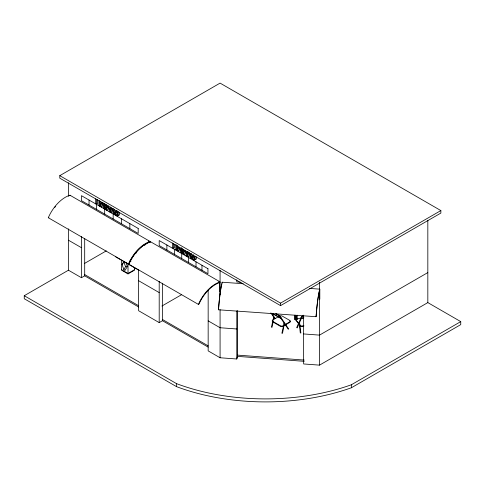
<?xml version="1.0" encoding="UTF-8"?>
<svg xmlns="http://www.w3.org/2000/svg" width="485" height="485" viewBox="0 0 485 485"><rect width="100%" height="100%" fill="white"/><g stroke="black" fill="none" stroke-linecap="round" stroke-linejoin="round"><path stroke-width="0.73" d="M189.38 253.685L189.356 256.322L188.277 256.947L187.44 256.468L187.44 251.6M102.426 203.476L102.353 206.325L101.274 206.95L100.444 206.471C99.243 199.699 105.809 204.973 104.032 208.544L103.202 208.065C104.79 204.682 99.989 201.184 101.274 206.95M108.319 206.877L108.246 209.726L107.161 210.351L106.33 209.872C105.136 203.1 111.702 208.374 109.919 211.945L109.089 211.466C110.683 208.083 105.882 204.585 107.161 210.351M179.329 247.623L179.256 250.472L178.177 251.103L177.346 250.624C176.146 243.852 182.712 249.12 180.929 252.691L180.105 252.212C181.693 248.835 176.892 245.337 178.177 251.103M185.221 251.024L185.149 253.879L184.064 254.504L183.233 254.025C182.039 247.253 188.604 252.521 186.822 256.092L185.991 255.613C187.586 252.236 182.778 248.738 184.064 254.504M116.733 211.715L116.679 211.993A7.59 4.383 60 0 0 116.679 213.054L117.673 214.685M193.636 255.862L193.582 256.141A7.59 4.383 60 0 0 193.582 257.202L194.57 258.832M271.412 327.242L273.685 317.22L273.995 317.396L273.576 319.524M272.024 327.333L273.152 321.658M281.87 333.274L284.143 323.252L284.452 323.434L282.482 333.371M319.288 289.66L319.809 289.703L319.445 290.97A28.245 2.813 -85.9 0 0 316.347 313.837L316.075 316.705L218.474 309.788L218.747 306.914A28.245 2.813 -85.9 0 1 219.45 299.275M112.538 209.271L112.459 212.175L111.374 212.8L110.538 212.315L110.538 207.453M208.162 290.091L208.162 350.873L220.081 357.76L236.789 358.997L237.377 356.36L304.228 361.325M101.553 203.445L101.989 202.578M184.348 251L184.579 250.327M222.124 283.07L222.209 282.221L243.227 283.713M125.906 262.361L127.379 266.489L124.924 270.539L123.845 269.527L122.129 264.707L123.875 261.342M296.656 327.727L301.355 316.954M303.889 317.814L301.046 318.548L301.652 317.154A2.498 0.921 -22.5 0 1 303.604 315.656M297.196 327.945L301.888 317.19M107.531 206.471L107.882 205.979M115.945 211.321L116.533 210.739M122.129 264.707L123.845 261.876L125.56 266.689L123.845 269.527M272.231 313.455L281.379 318.742L280.445 317.026A2.498 0.558 39.3 0 0 277.681 314.601L276.456 313.898M59.776 175.661L220.081 83.111L440.865 210.575L440.865 213.079L280.56 305.629L59.776 178.159L59.776 175.661L280.56 303.125L440.865 210.575M148.368 241.051L150.107 242.051L148.01 242.833A28.245 16.308 -60 0 0 130.041 261.512L129.034 263.67L128.446 264.01L48.294 217.735L48.882 217.395M100.801 205.428L99.722 206.058L98.891 205.573L98.891 201.39L99.722 201.869L100.801 201.245L100.801 204.033M95.697 198.82L95.697 203.742L96.527 204.221L97.612 203.597L97.612 199.377M106.694 208.829L105.615 209.459L104.784 208.98L104.784 204.791L105.615 205.27L106.694 204.646L106.694 207.435M104.032 208.544L105.112 207.919M111.374 207.738L111.374 208.926L112.459 208.295L113.429 208.592M109.919 211.945L111.004 211.321M111.374 212.8C110.192 206.919 114.769 210.581 113.296 213.909L114.133 214.394L115.218 213.77M303.64 315.183L303.64 363.962L319.512 365.138L427.825 302.604L460.75 321.616L460.75 324.617L351.352 387.776A162.966 94.09 0 0 1 176.54 386.648L24.25 298.724L24.25 295.723L68.44 270.212L81.438 277.717L84.693 275.838L138.631 306.975M84.742 263.306L106.282 250.872M220.075 291.897L219.699 291.679L219.699 282.234L220.075 282.446L217.977 283.228A28.245 16.308 -60 0 0 200.002 301.906L199.002 304.065L198.413 304.404L128.877 264.258L129.465 263.919M121.717 269.775L121.717 270.278L128.016 273.91L134.309 270.278L134.309 269.775M172.599 242.967L172.599 247.89L173.43 248.368L174.515 247.744L174.515 244.228M176.625 250.205L176.625 246.016L175.794 245.537L175.794 249.726L176.625 250.205L177.704 249.581L177.704 245.392M180.929 252.691L182.014 252.067L181.917 249.163L181.366 247.902M182.512 253.606L182.512 249.417L181.681 248.938L181.681 253.128L182.512 253.606L183.597 252.982M188.277 251.885L188.277 253.073L189.356 252.449M188.277 256.947C187.095 251.066 191.672 254.728 190.199 258.056L191.035 258.541L192.115 257.917M161.911 306.041L181.408 294.783M138.631 269.46L138.631 310.733L159.201 322.61L162.457 320.73L208.15 347.114M278.335 316.766L272.825 319.948A1.71 0.988 0 0 0 272.703 321.343L280.391 325.781A1.849 1.067 0 0 0 283.004 325.781L289.745 321.888A1.849 1.067 0 0 0 289.745 320.379L282.173 316.062A1.849 1.067 0 0 0 279.56 316.062M427.825 272.588L319.512 335.123L303.64 333.941M24.25 295.723L176.54 383.647A162.966 94.09 0 0 0 351.352 384.775L460.75 321.616M273.995 317.396L273.382 317.299M284.452 323.434L283.84 323.337M300.767 318.021L297.305 318.924A1.849 1.067 0 0 0 296.365 320.33L300.245 325.356A1.71 0.988 0 0 0 302.452 325.92L303.871 325.556M301.688 318.196L303.113 317.833M300.3 332.983L299.166 322.713L299.566 322.604L300.876 333.013M299.742 322.743L299.166 322.713M303.871 326.072L302.452 326.435A1.71 0.988 0 0 1 300.245 325.878L296.365 320.846A1.849 1.067 0 0 1 296.559 319.785M99.655 200.845L99.079 200.657M105.548 204.246L104.972 204.058M125.56 266.689L127.379 266.489M118.516 215.498C120.25 215.182 119.401 212.557 118.516 211.678M193.436 254.886L193.757 254.867M309.297 288.399L319.809 289.145A28.918 2.88 -85.9 0 0 316.075 316.705M319.288 299.112L319.809 299.148L319.809 289.703M241.087 282.276L236.789 281.955L236.789 279.815M236.789 328.982L220.081 327.739L208.162 320.858M237.377 355.111L304.228 360.07M129.598 261.094L130.968 261.245M111.374 208.926C113.933 209.223 114.49 212.297 114.133 214.394M188.277 253.073C190.835 253.376 191.393 256.444 191.035 258.541M116.855 210.72L117.243 210.811M195.049 259.56C196.958 260.033 196.534 257.098 195.722 256.207M102.559 202.463L102.917 202.56M108.452 205.864L108.81 205.961M176.382 245.028L175.812 244.567M275.722 313.686L277.559 314.747A2.498 0.558 39.3 0 1 280.324 317.172L281.379 318.742M48.294 217.735A28.918 16.696 -60 0 1 69.955 195.219L150.107 241.494A28.918 16.696 -60 0 0 128.446 264.01M128.877 264.258A28.918 16.696 -60 0 1 150.538 241.748L220.075 281.888A28.918 16.696 -60 0 0 198.413 304.404M218.286 281.87L219.596 282.622M273.655 314.068L281.5 318.59M138.849 270.242L116.206 257.165A2.195 1.267 0 0 1 115.563 256.268M68.44 240.196L81.438 247.696M138.631 280.718L159.201 292.594M84.693 274.583L138.631 305.726M162.457 319.482L208.15 345.86M182.081 248.368L181.699 247.968M103.778 203.057L105.015 205.016M191.157 253.37L192.115 255.965M114.254 209.223L115.218 211.818M110.046 206.792L110.78 207.968M116.539 214.158L116.861 214.54M280.651 317.032L288.733 329.06M280.112 317.16L288.187 329.169M271.788 313.371L275.353 318.669M270.836 312.88L274.807 318.784M193.188 257.905L193.442 258.311M187.252 251.303L187.501 251.697M427.825 220.39L427.825 302.604M351.352 384.775L351.352 387.776M319.512 282.167L319.512 365.138M297.214 315.171L297.214 319.645M296.523 315.329L296.523 319.688M295.838 315.22L295.838 320.439M295.183 315.353L295.183 319.712M294.534 315.214L294.534 319.688M280.56 303.125L280.56 305.629M237.377 310.588L237.377 357.863M236.789 310.97L236.789 358.997M220.081 270.248L220.081 294.456M220.081 309.588L220.081 357.76M201.978 265.265L201.978 270.266M196.007 261.815L196.007 266.817M188.471 257.462L188.471 262.47M183.597 249.49L183.597 250.89M181.723 253.57L181.723 258.572M176.54 383.647L176.54 386.648M174.63 249.472L174.63 254.473M173.43 243.446L173.43 248.368M166.882 244.998L166.882 249.999M162.457 283.21L162.457 320.73M159.201 281.336L159.201 322.61M150.538 241.748L150.538 242.306M134.424 267.587L134.424 269.775L128.016 273.479L121.608 269.775L121.608 260.293M129.841 223.615L129.841 228.617M128.016 263.264L128.016 273.91M121.499 218.796L121.499 223.803M113.169 213.988L113.169 218.996M105.615 205.27L105.615 209.459M104.687 209.09L104.687 214.097M99.722 201.869L99.722 206.058M96.527 199.299L96.527 204.221M96.539 204.385L96.539 209.393M89.046 200.062L89.046 205.064M84.693 238.317L84.693 275.838M81.438 236.444L81.438 277.717M69.955 195.219L69.955 195.776M68.44 182.7L68.44 196.316M68.44 228.847L68.44 270.212M218.474 309.788A28.918 2.88 -85.9 0 1 222.209 282.221M219.523 298.608A28.245 2.813 -85.9 0 1 221.845 284.046M135.812 253.388A28.245 16.308 -60 0 1 136.691 252.309M144.409 245.301A28.245 16.308 -60 0 1 145.924 244.355M54.793 207.416A28.245 16.308 -60 0 1 55.666 206.319M301.585 316.99A2.498 0.921 -22.5 0 1 303.537 315.492M289.745 320.9A1.849 1.067 0 0 1 289.745 322.41L283.004 326.296A1.849 1.067 0 0 1 280.391 326.296L272.703 321.858A1.71 0.988 0 0 1 272.825 320.47M114.775 212.278C114.133 214.085 117.394 217.716 118.388 215.182C119.043 213.364 115.818 209.756 114.775 212.278M191.678 256.432C191.035 258.232 194.297 261.864 195.291 259.329C195.946 257.511 192.721 253.904 191.678 256.432M117.582 214.825C117.352 216.407 115.394 214.655 115.594 213.679A7.59 4.383 60 0 1 115.594 212.618C115.83 211.054 117.788 212.782 117.582 213.764A7.627 4.401 60 0 1 117.582 214.825M194.479 258.972C194.255 260.554 192.296 258.808 192.496 257.826A7.59 4.383 60 0 1 192.496 256.771C192.733 255.201 194.691 256.929 194.479 257.917A7.627 4.401 60 0 1 194.479 258.972M138.189 228.435L81.438 195.667L81.438 200.675L138.189 233.437L138.189 228.435M207.95 268.708L159.201 240.566L159.201 245.568L207.95 273.716L207.95 268.708"/></g></svg>
